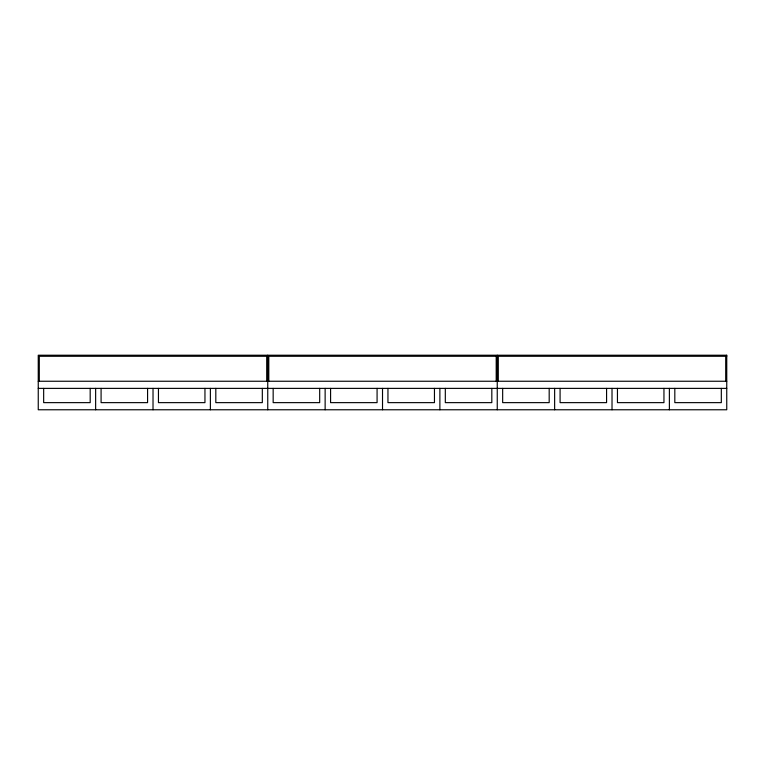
<?xml version="1.0" encoding="UTF-8"?>
<svg xmlns="http://www.w3.org/2000/svg" width="765" height="765" viewBox="0 0 765 765"><rect width="100%" height="100%" fill="white"/><g stroke="black" fill="none" stroke-linecap="round" stroke-linejoin="round"><path stroke-width="1.15" d="M267.75 356.27L39.292 356.27L39.292 381.247M497.25 356.27L268.792 356.27L268.792 381.247M726.75 356.27L498.292 356.27L498.292 381.247M38.25 381.247L726.75 381.247M38.25 388.381L726.75 388.381M725.708 356.27L725.708 381.247M721.319 388.381L721.319 402.639L674.816 402.639L674.816 388.381M669.385 388.381L669.385 409.772M663.953 388.381L663.953 402.639L617.451 402.639L617.451 388.381M612.019 388.381L612.019 409.772M606.578 388.381L606.578 402.639L560.085 402.639L560.085 388.381M554.635 388.381L554.635 409.772M549.184 388.381L549.184 402.639L502.662 402.639L502.662 388.381M497.25 355.228L497.25 409.772M496.208 356.27L496.208 381.247M491.819 388.381L491.819 402.639L445.316 402.639L445.316 388.381M439.885 388.381L439.885 409.772M434.453 388.381L434.453 402.639L387.951 402.639L387.951 388.381M382.519 388.381L382.519 409.772M377.078 388.381L377.078 402.639L330.585 402.639L330.585 388.381M325.135 388.381L325.135 409.772M319.684 388.381L319.684 402.639L273.162 402.639L273.162 388.381M267.75 355.228L267.75 409.772M266.708 356.27L266.708 381.247M262.319 388.381L262.319 402.639L215.816 402.639L215.816 388.381M210.385 388.381L210.385 409.772M204.953 388.381L204.953 402.639L158.451 402.639L158.451 388.381M153.019 388.381L153.019 409.772M147.578 388.381L147.578 402.639L101.085 402.639L101.085 388.381M95.635 388.381L95.635 409.772M90.184 388.381L90.184 402.639L43.662 402.639L43.662 388.381M726.75 355.228L38.25 355.228L38.25 409.772L726.75 409.772L726.75 355.228"/></g></svg>
